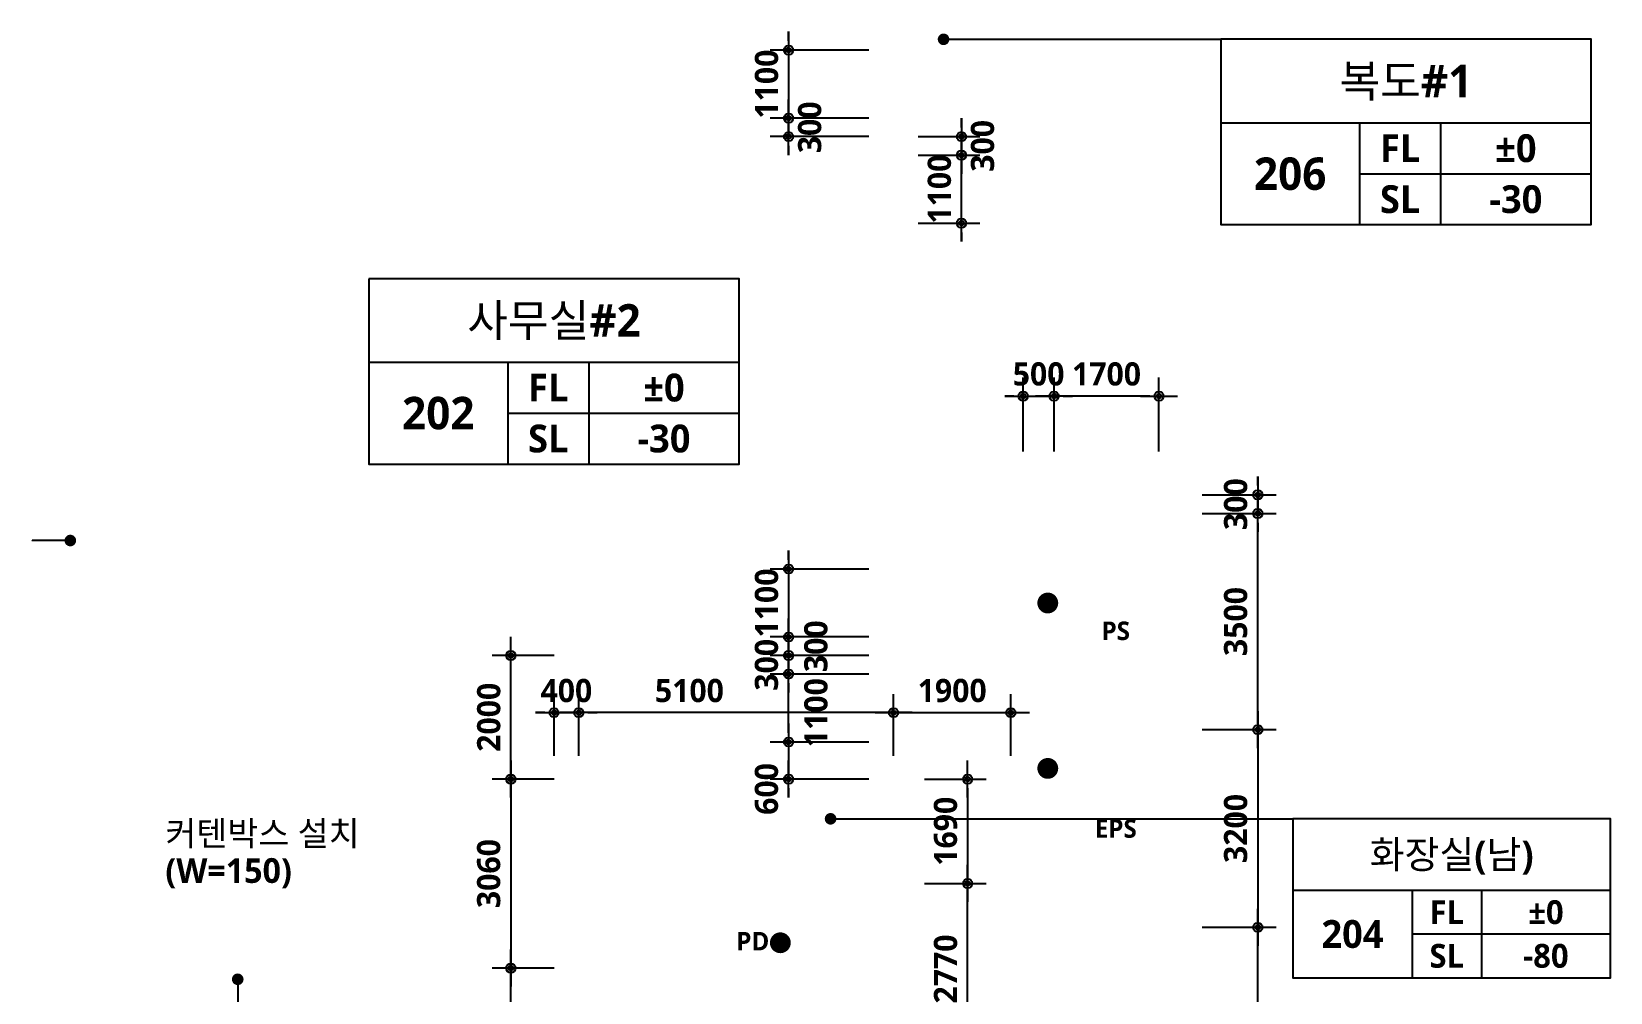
# Model space of a CAD drawing. Header units: millimetres. Extents: x -63924 to 190228206, y 0 to 456875599.
# Drawn here: x 12956 to 38533, y 426097 to 441650 of the extents above; entities that cross this region are included whole.
import ezdxf
from ezdxf.enums import TextEntityAlignment as Align

# ---------------------------------------------------------------- set-up
doc = ezdxf.new("R2010")
doc.units = ezdxf.units.MM
doc.header["$LTSCALE"] = 150
doc.header["$MEASUREMENT"] = 0
doc.header["$PDSIZE"] = -10
doc.layers.get('0').update_dxf_attribs({"linetype": 'CONTINUOUS'})
doc.layers.get('Defpoints').update_dxf_attribs({"color": 153, "linetype": 'CONTINUOUS'})
for name, color, linetype in [('A-ANNO-DIM', 4, 'CONTINUOUS'), ('A-ANNO-GRA1', 7, 'CONTINUOUS'), ('A-ANNO-LEAD', 4, 'CONTINUOUS'), ('A-ANNO-TEXT1', 7, 'CONTINUOUS'), ('A-ANNO-TEXT2', 3, 'CONTINUOUS'), ('A-FLOR-MARK-ARCH', 1, 'CONTINUOUS')]:
    doc.layers.add(name, color=color, linetype=linetype)
doc.styles.add('2020음성 1차', font='')
doc.styles.add('SH_나눔', font='')
doc.styles.add('SH_대대리576', font='')
doc.styles.add('SH_진천_나눔', font='')
doc.styles.get('2020음성 1차').set_extended_font_data('NanumGothic', bold=True)
doc.styles.get('SH_나눔').set_extended_font_data('NanumGothic', bold=True)
doc.styles.get('SH_대대리576').set_extended_font_data('NanumGothic', bold=True)
doc.styles.get('SH_진천_나눔').set_extended_font_data('NanumGothic', bold=True)
doc.dimstyles.new('SHP300내부', dxfattribs={"dimscale": 150, "dimtxt": 2.5, "dimasz": 1, "dimexe": 2, "dimexo": 2, "dimgap": 1, "dimtad": 1, "dimdec": 0, "dimzin": 0, "dimdsep": 46, "dimtxsty": 'SH_대대리576', "dimblk": 'DIMDOT', "dimcen": 0.09, "dimclrd": 256, "dimclre": 256, "dimclrt": 3, "dimadec": 0, "dimazin": 1, "dimtfac": 1, "dimtdec": 0, "dimtix": 1, "dimtmove": 2, "dimatfit": 0, "dimldrblk": 'DIMDOT', "dimfxl": 1, "dimtolj": 1, "dimtzin": 0, "dimlwd": -1, "dimlwe": -1, "dimarcsym": 0})

# ---------------------------------------------------------------- blocks, each defined once
blk = doc.blocks.new('DIMDOT')
at = {"color": 0}
blk.add_line((-2, 0), (2, 0), dxfattribs=at)
for radius in [0.5, 0.25]:
    blk.add_circle((0, 0), radius, dxfattribs=at)
blk = doc.blocks.new('*D1122')
at = {"layer": 'A-ANNO-DIM', "transparency": 16777216}
for p, q in [((29520, 434850), (29520, 436050)), ((31220, 434850), (31220, 436050)), ((31070, 435750), (29670, 435750))]:
    blk.add_line(p, q, dxfattribs=at)
at = {"layer": 'Defpoints', "color": 0, "transparency": 16777216}
for p in [(29520, 435750), (29520, 434550), (31220, 434550)]:
    blk.add_point(p, dxfattribs=at)
at = {"layer": 'A-ANNO-DIM', "linetype": 'ByBlock', "transparency": 16777216, "xscale": 150, "yscale": 150, "zscale": 150, "rotation": 180}
blk.add_blockref('DIMDOT', (29520, 435750), dxfattribs=at)
at = {"layer": 'A-ANNO-DIM', "linetype": 'ByBlock', "transparency": 16777216, "xscale": 150, "yscale": 150, "zscale": 150}
blk.add_blockref('DIMDOT', (31220, 435750), dxfattribs=at)
at = {"layer": 'A-ANNO-DIM', "color": 3, "transparency": 16777216, "insert": (30370, 436106), "char_height": 375, "attachment_point": 5, "style": 'SH_대대리576'}
blk.add_mtext('\\A1;1700', dxfattribs=at)
blk = doc.blocks.new('*D1123')
at = {"layer": 'A-ANNO-DIM', "transparency": 16777216}
for p, q in [((31920, 433850), (33120, 433850)), ((32820, 430500), (32820, 433700)), ((31920, 430350), (33120, 430350))]:
    blk.add_line(p, q, dxfattribs=at)
at = {"layer": 'Defpoints', "color": 0, "transparency": 16777216}
for p in [(31620, 433850), (32820, 433850), (31620, 430350)]:
    blk.add_point(p, dxfattribs=at)
at = {"layer": 'A-ANNO-DIM', "linetype": 'ByBlock', "transparency": 16777216, "xscale": 150, "yscale": 150, "zscale": 150}
for p, rotation in [((32820, 433850), 90), ((32820, 430350), 270)]:
    blk.add_blockref('DIMDOT', p, dxfattribs=dict(at, rotation=rotation))
at = {"layer": 'A-ANNO-DIM', "color": 3, "transparency": 16777216, "insert": (32463, 432100), "char_height": 375, "attachment_point": 5, "rotation": 90, "style": '2020음성 1차'}
blk.add_mtext('\\A1;3500', dxfattribs=at)
blk = doc.blocks.new('*D1124')
at = {"layer": 'A-ANNO-DIM', "transparency": 16777216}
for p, q in [((32820, 434300), (32820, 434450)), ((31920, 434150), (33120, 434150)), ((32820, 434150), (32820, 433850)), ((31920, 433850), (33120, 433850)), ((32820, 433700), (32820, 433550))]:
    blk.add_line(p, q, dxfattribs=at)
at = {"layer": 'Defpoints', "color": 0, "transparency": 16777216}
for p in [(31620, 434150), (31620, 433850), (32820, 433850)]:
    blk.add_point(p, dxfattribs=at)
at = {"layer": 'A-ANNO-DIM', "linetype": 'ByBlock', "transparency": 16777216, "xscale": 150, "yscale": 150, "zscale": 150}
for p, rotation in [((32820, 434150), 270), ((32820, 433850), 90)]:
    blk.add_blockref('DIMDOT', p, dxfattribs=dict(at, rotation=rotation))
at = {"layer": 'A-ANNO-DIM', "color": 3, "transparency": 16777216, "insert": (32463, 434000), "char_height": 375, "attachment_point": 5, "rotation": 90, "style": '2020음성 1차'}
blk.add_mtext('\\A1;300', dxfattribs=at)
blk = doc.blocks.new('*D1137')
at = {"layer": 'A-ANNO-DIM', "transparency": 16777216}
for p, q in [((21420, 429550), (20420, 429550)), ((20720, 429400), (20720, 426640)), ((21420, 426490), (20420, 426490))]:
    blk.add_line(p, q, dxfattribs=at)
at = {"layer": 'Defpoints', "color": 0, "transparency": 16777216}
for p in [(21720, 429550), (20720, 426490), (21720, 426490)]:
    blk.add_point(p, dxfattribs=at)
at = {"layer": 'A-ANNO-DIM', "linetype": 'ByBlock', "transparency": 16777216, "xscale": 150, "yscale": 150, "zscale": 150}
for p, rotation in [((20720, 429550), 90.00000000000007), ((20720, 426490), 270.0000000000001)]:
    blk.add_blockref('DIMDOT', p, dxfattribs=dict(at, rotation=rotation))
at = {"layer": 'A-ANNO-DIM', "color": 3, "transparency": 16777216, "insert": (20363, 428020), "char_height": 375, "attachment_point": 5, "rotation": 90, "style": 'SH_대대리576'}
blk.add_mtext('\\A1;3060', dxfattribs=at)
blk = doc.blocks.new('*D1138')
at = {"layer": 'A-ANNO-DIM', "transparency": 16777216}
for p, q in [((21420, 431550), (20420, 431550)), ((20720, 429700), (20720, 431400)), ((21420, 429550), (20420, 429550))]:
    blk.add_line(p, q, dxfattribs=at)
at = {"layer": 'Defpoints', "color": 0, "transparency": 16777216}
for p in [(20720, 431550), (21720, 431550), (21720, 429550)]:
    blk.add_point(p, dxfattribs=at)
at = {"layer": 'A-ANNO-DIM', "linetype": 'ByBlock', "transparency": 16777216, "xscale": 150, "yscale": 150, "zscale": 150}
for p, rotation in [((20720, 431550), 89.9999999999999), ((20720, 429550), 269.9999999999999)]:
    blk.add_blockref('DIMDOT', p, dxfattribs=dict(at, rotation=rotation))
at = {"layer": 'A-ANNO-DIM', "color": 3, "transparency": 16777216, "insert": (20364, 430550), "char_height": 375, "attachment_point": 5, "rotation": 90, "style": 'SH_대대리576'}
blk.add_mtext('\\A1;2000', dxfattribs=at)
blk = doc.blocks.new('*D1139')
at = {"layer": 'A-ANNO-DIM', "transparency": 16777216}
for p, q in [((21420, 426490), (20420, 426490)), ((20720, 423820), (20720, 426340)), ((21420, 423670), (20420, 423670))]:
    blk.add_line(p, q, dxfattribs=at)
at = {"layer": 'Defpoints', "color": 0, "transparency": 16777216}
for p in [(20720, 426490), (21720, 426490), (21720, 423670)]:
    blk.add_point(p, dxfattribs=at)
at = {"layer": 'A-ANNO-DIM', "linetype": 'ByBlock', "transparency": 16777216, "xscale": 150, "yscale": 150, "zscale": 150}
for p, rotation in [((20720, 426490), 89.99999999999993), ((20720, 423670), 269.9999999999999)]:
    blk.add_blockref('DIMDOT', p, dxfattribs=dict(at, rotation=rotation))
at = {"layer": 'A-ANNO-DIM', "color": 3, "transparency": 16777216, "insert": (20363, 425080), "char_height": 375, "attachment_point": 5, "rotation": 90, "style": 'SH_대대리576'}
blk.add_mtext('\\A1;2820', dxfattribs=at)
blk = doc.blocks.new('*D1141')
at = {"layer": 'A-ANNO-DIM', "transparency": 16777216}
for p, q in [((21820, 429925), (21820, 430925)), ((26920, 429925), (26920, 430925)), ((26770, 430625), (21970, 430625))]:
    blk.add_line(p, q, dxfattribs=at)
at = {"layer": 'Defpoints', "color": 0, "transparency": 16777216}
for p in [(21820, 430625), (21820, 429625), (26920, 429625)]:
    blk.add_point(p, dxfattribs=at)
at = {"layer": 'A-ANNO-DIM', "linetype": 'ByBlock', "transparency": 16777216, "xscale": 150, "yscale": 150, "zscale": 150, "rotation": 180}
blk.add_blockref('DIMDOT', (21820, 430625), dxfattribs=at)
at = {"layer": 'A-ANNO-DIM', "linetype": 'ByBlock', "transparency": 16777216, "xscale": 150, "yscale": 150, "zscale": 150}
blk.add_blockref('DIMDOT', (26920, 430625), dxfattribs=at)
at = {"layer": 'A-ANNO-DIM', "color": 3, "transparency": 16777216, "insert": (23613, 430981), "char_height": 375, "attachment_point": 5, "style": 'SH_대대리576'}
blk.add_mtext('\\A1;5100', dxfattribs=at)
blk = doc.blocks.new('*D1142')
at = {"layer": 'A-ANNO-DIM', "transparency": 16777216}
for p, q in [((21420, 429925), (21420, 430925)), ((21820, 429925), (21820, 430925)), ((21270, 430625), (21120, 430625)), ((21420, 430625), (21820, 430625)), ((21970, 430625), (22120, 430625))]:
    blk.add_line(p, q, dxfattribs=at)
at = {"layer": 'Defpoints', "color": 0, "transparency": 16777216}
for p in [(21820, 430625), (21420, 429625), (21820, 429625)]:
    blk.add_point(p, dxfattribs=at)
at = {"layer": 'A-ANNO-DIM', "linetype": 'ByBlock', "transparency": 16777216, "xscale": 150, "yscale": 150, "zscale": 150}
blk.add_blockref('DIMDOT', (21420, 430625), dxfattribs=at)
at = {"layer": 'A-ANNO-DIM', "linetype": 'ByBlock', "transparency": 16777216, "xscale": 150, "yscale": 150, "zscale": 150, "rotation": 180}
blk.add_blockref('DIMDOT', (21820, 430625), dxfattribs=at)
at = {"layer": 'A-ANNO-DIM', "color": 3, "transparency": 16777216, "insert": (21620, 430981), "char_height": 375, "attachment_point": 5, "style": 'SH_대대리576'}
blk.add_mtext('\\A1;400', dxfattribs=at)
blk = doc.blocks.new('*D1143')
at = {"layer": 'A-ANNO-DIM', "transparency": 16777216}
for p, q in [((26920, 429925), (26920, 430925)), ((28820, 429925), (28820, 430925)), ((27070, 430625), (28670, 430625))]:
    blk.add_line(p, q, dxfattribs=at)
at = {"layer": 'Defpoints', "color": 0, "transparency": 16777216}
for p in [(28820, 430625), (26920, 429625), (28820, 429625)]:
    blk.add_point(p, dxfattribs=at)
at = {"layer": 'A-ANNO-DIM', "linetype": 'ByBlock', "transparency": 16777216, "xscale": 150, "yscale": 150, "zscale": 150, "rotation": 180}
blk.add_blockref('DIMDOT', (26920, 430625), dxfattribs=at)
at = {"layer": 'A-ANNO-DIM', "linetype": 'ByBlock', "transparency": 16777216, "xscale": 150, "yscale": 150, "zscale": 150}
blk.add_blockref('DIMDOT', (28820, 430625), dxfattribs=at)
at = {"layer": 'A-ANNO-DIM', "color": 3, "transparency": 16777216, "insert": (27870, 430982), "char_height": 375, "attachment_point": 5, "style": 'SH_대대리576'}
blk.add_mtext('\\A1;1900', dxfattribs=at)
blk = doc.blocks.new('*D1147')
at = {"layer": 'A-ANNO-DIM', "transparency": 16777216}
for p, q in [((28020, 440100), (28020, 440250)), ((27320, 439950), (28320, 439950)), ((28020, 439950), (28020, 439650)), ((27320, 439650), (28320, 439650)), ((28020, 439500), (28020, 439350))]:
    blk.add_line(p, q, dxfattribs=at)
at = {"layer": 'Defpoints', "color": 0, "transparency": 16777216}
for p in [(27020, 439950), (27020, 439650), (28020, 439650)]:
    blk.add_point(p, dxfattribs=at)
at = {"layer": 'A-ANNO-DIM', "linetype": 'ByBlock', "transparency": 16777216, "xscale": 150, "yscale": 150, "zscale": 150}
for p, rotation in [((28020, 439950), 270), ((28020, 439650), 90)]:
    blk.add_blockref('DIMDOT', p, dxfattribs=dict(at, rotation=rotation))
at = {"layer": 'A-ANNO-DIM', "color": 3, "transparency": 16777216, "insert": (28363, 439800), "char_height": 375, "attachment_point": 5, "rotation": 90, "style": 'SH_대대리576'}
blk.add_mtext('\\A1;300', dxfattribs=at)
blk = doc.blocks.new('*D1148')
at = {"layer": 'A-ANNO-DIM', "transparency": 16777216}
for p, q in [((28020, 439800), (28020, 439950)), ((27320, 439650), (28320, 439650)), ((28020, 438550), (28020, 439650)), ((27320, 438550), (28320, 438550)), ((28020, 438400), (28020, 438250))]:
    blk.add_line(p, q, dxfattribs=at)
at = {"layer": 'Defpoints', "color": 0, "transparency": 16777216}
for p in [(27020, 439650), (28020, 439650), (27020, 438550)]:
    blk.add_point(p, dxfattribs=at)
at = {"layer": 'A-ANNO-DIM', "linetype": 'ByBlock', "transparency": 16777216, "xscale": 150, "yscale": 150, "zscale": 150}
for p, rotation in [((28020, 439650), 270), ((28020, 438550), 90)]:
    blk.add_blockref('DIMDOT', p, dxfattribs=dict(at, rotation=rotation))
at = {"layer": 'A-ANNO-DIM', "color": 3, "transparency": 16777216, "insert": (27664, 439100), "char_height": 375, "attachment_point": 5, "rotation": 90, "style": 'SH_대대리576'}
blk.add_mtext('\\A1;1100', dxfattribs=at)
blk = doc.blocks.new('*D1152')
at = {"layer": 'A-ANNO-DIM', "transparency": 16777216}
for p, q in [((25220, 440400), (25220, 440550)), ((26520, 440250), (24920, 440250)), ((25220, 439950), (25220, 440250)), ((26520, 439950), (24920, 439950)), ((25220, 439800), (25220, 439650))]:
    blk.add_line(p, q, dxfattribs=at)
at = {"layer": 'Defpoints', "color": 0, "transparency": 16777216}
for p in [(25220, 440250), (26820, 440250), (26820, 439950)]:
    blk.add_point(p, dxfattribs=at)
at = {"layer": 'A-ANNO-DIM', "linetype": 'ByBlock', "transparency": 16777216, "xscale": 150, "yscale": 150, "zscale": 150}
for p, rotation in [((25220, 440250), 270), ((25220, 439950), 90)]:
    blk.add_blockref('DIMDOT', p, dxfattribs=dict(at, rotation=rotation))
at = {"layer": 'A-ANNO-DIM', "color": 3, "transparency": 16777216, "insert": (25563, 440100), "char_height": 375, "attachment_point": 5, "rotation": 90, "style": 'SH_대대리576'}
blk.add_mtext('\\A1;300', dxfattribs=at)
blk = doc.blocks.new('*D1153')
at = {"layer": 'A-ANNO-DIM', "transparency": 16777216}
for p, q in [((25220, 441500), (25220, 441650)), ((26520, 441350), (24920, 441350)), ((25220, 441350), (25220, 440250)), ((26520, 440250), (24920, 440250)), ((25220, 440100), (25220, 439950))]:
    blk.add_line(p, q, dxfattribs=at)
at = {"layer": 'Defpoints', "color": 0, "transparency": 16777216}
for p in [(26820, 441350), (25220, 440250), (26820, 440250)]:
    blk.add_point(p, dxfattribs=at)
at = {"layer": 'A-ANNO-DIM', "linetype": 'ByBlock', "transparency": 16777216, "xscale": 150, "yscale": 150, "zscale": 150}
for p, rotation in [((25220, 441350), 270), ((25220, 440250), 90)]:
    blk.add_blockref('DIMDOT', p, dxfattribs=dict(at, rotation=rotation))
at = {"layer": 'A-ANNO-DIM', "color": 3, "transparency": 16777216, "insert": (24864, 440800), "char_height": 375, "attachment_point": 5, "rotation": 90, "style": 'SH_대대리576'}
blk.add_mtext('\\A1;1100', dxfattribs=at)
blk = doc.blocks.new('*D1154')
at = {"layer": 'A-ANNO-DIM', "transparency": 16777216}
for p, q in [((25220, 432000), (25220, 432150)), ((26520, 431850), (24920, 431850)), ((25220, 431550), (25220, 431850)), ((26520, 431550), (24920, 431550)), ((25220, 431400), (25220, 431250))]:
    blk.add_line(p, q, dxfattribs=at)
at = {"layer": 'Defpoints', "color": 0, "transparency": 16777216}
for p in [(25220, 431850), (26820, 431850), (26820, 431550)]:
    blk.add_point(p, dxfattribs=at)
at = {"layer": 'A-ANNO-DIM', "linetype": 'ByBlock', "transparency": 16777216, "xscale": 150, "yscale": 150, "zscale": 150}
for p, rotation in [((25220, 431850), 270), ((25220, 431550), 90)]:
    blk.add_blockref('DIMDOT', p, dxfattribs=dict(at, rotation=rotation))
at = {"layer": 'A-ANNO-DIM', "color": 3, "transparency": 16777216, "insert": (25663, 431700), "char_height": 375, "attachment_point": 5, "rotation": 90, "style": 'SH_대대리576'}
blk.add_mtext('\\A1;300', dxfattribs=at)
blk = doc.blocks.new('*D1155')
at = {"layer": 'A-ANNO-DIM', "transparency": 16777216}
for p, q in [((25220, 433100), (25220, 433250)), ((26520, 432950), (24920, 432950)), ((25220, 432950), (25220, 431850)), ((26520, 431850), (24920, 431850)), ((25220, 431700), (25220, 431550))]:
    blk.add_line(p, q, dxfattribs=at)
at = {"layer": 'Defpoints', "color": 0, "transparency": 16777216}
for p in [(26820, 432950), (25220, 431850), (26820, 431850)]:
    blk.add_point(p, dxfattribs=at)
at = {"layer": 'A-ANNO-DIM', "linetype": 'ByBlock', "transparency": 16777216, "xscale": 150, "yscale": 150, "zscale": 150}
for p, rotation in [((25220, 432950), 270), ((25220, 431850), 90)]:
    blk.add_blockref('DIMDOT', p, dxfattribs=dict(at, rotation=rotation))
at = {"layer": 'A-ANNO-DIM', "color": 3, "transparency": 16777216, "insert": (24864, 432400), "char_height": 375, "attachment_point": 5, "rotation": 90, "style": 'SH_대대리576'}
blk.add_mtext('\\A1;1100', dxfattribs=at)
blk = doc.blocks.new('G$C9D92D8A7')
at = {"layer": 'A-ANNO-GRA1'}
for p, q in [((0, 11), (40, 11)), ((15, 11), (15, 0)), ((23.75, 11), (23.75, 0)), ((15, 5.5), (40, 5.5))]:
    blk.add_line(p, q, dxfattribs=at)
blk.add_lwpolyline([(0, 20), (0, 0), (40, 0), (40, 20)], close=True, dxfattribs=at)
at = {"style": '2020음성 1차'}
for tag, height, p in [('실명', 3.5, (20, 15.5)), ('마감레벨', 3, (31.875, 8.25)), ('실번호', 3.5, (7.5, 5.5)), ('구조레벨', 3, (31.875, 2.75))]:
    blk.add_attdef(tag, text='', height=height, dxfattribs=at).set_placement(p, align=Align.MIDDLE_CENTER)
at = {"layer": 'A-ANNO-TEXT1', "style": 'SH_나눔'}
for s, p in [('FL', (19.375, 8.25)), ('SL', (19.375, 2.75))]:
    blk.add_text(s, height=3, dxfattribs=at).set_placement(p, align=Align.MIDDLE)
blk = doc.blocks.new('*D1651')
at = {"layer": 'A-ANNO-DIM', "transparency": 16777216}
for p, q in [((27420, 429550), (28420, 429550)), ((28120, 429400), (28120, 428010)), ((27420, 427860), (28420, 427860))]:
    blk.add_line(p, q, dxfattribs=at)
at = {"layer": 'Defpoints', "color": 0, "transparency": 16777216}
for p in [(27120, 429550), (27120, 427860), (28120, 427860)]:
    blk.add_point(p, dxfattribs=at)
at = {"layer": 'A-ANNO-DIM', "linetype": 'ByBlock', "transparency": 16777216, "xscale": 150, "yscale": 150, "zscale": 150}
for p, rotation in [((28120, 429550), 89.9999999999999), ((28120, 427860), 269.9999999999999)]:
    blk.add_blockref('DIMDOT', p, dxfattribs=dict(at, rotation=rotation))
at = {"layer": 'A-ANNO-DIM', "color": 3, "transparency": 16777216, "insert": (27763, 428705), "char_height": 375, "attachment_point": 5, "rotation": 90, "style": 'SH_대대리576'}
blk.add_mtext('\\A1;1690', dxfattribs=at)
blk = doc.blocks.new('*D1652')
at = {"layer": 'A-ANNO-DIM', "transparency": 16777216}
for p, q in [((27420, 427860), (28420, 427860)), ((28120, 425240), (28120, 427710)), ((27420, 425090), (28420, 425090))]:
    blk.add_line(p, q, dxfattribs=at)
at = {"layer": 'Defpoints', "color": 0, "transparency": 16777216}
for p in [(27120, 427860), (28120, 427860), (27120, 425090)]:
    blk.add_point(p, dxfattribs=at)
at = {"layer": 'A-ANNO-DIM', "linetype": 'ByBlock', "transparency": 16777216, "xscale": 150, "yscale": 150, "zscale": 150}
for p, rotation in [((28120, 427860), 90.00000000000007), ((28120, 425090), 270.0000000000001)]:
    blk.add_blockref('DIMDOT', p, dxfattribs=dict(at, rotation=rotation))
at = {"layer": 'A-ANNO-DIM', "color": 3, "transparency": 16777216, "insert": (27764, 426475), "char_height": 375, "attachment_point": 5, "rotation": 90, "style": 'SH_대대리576'}
blk.add_mtext('\\A1;2770', dxfattribs=at)
blk = doc.blocks.new('*D1928')
at = {"layer": 'A-ANNO-DIM', "transparency": 16777216}
for p, q in [((31920, 430350), (33120, 430350)), ((32820, 430200), (32820, 427300)), ((31920, 427150), (33120, 427150))]:
    blk.add_line(p, q, dxfattribs=at)
at = {"layer": 'Defpoints', "color": 0, "transparency": 16777216}
for p in [(31620, 430350), (31620, 427150), (32820, 427150)]:
    blk.add_point(p, dxfattribs=at)
at = {"layer": 'A-ANNO-DIM', "linetype": 'ByBlock', "transparency": 16777216, "xscale": 150, "yscale": 150, "zscale": 150}
for p, rotation in [((32820, 430350), 90), ((32820, 427150), 270)]:
    blk.add_blockref('DIMDOT', p, dxfattribs=dict(at, rotation=rotation))
at = {"layer": 'A-ANNO-DIM', "color": 3, "transparency": 16777216, "insert": (32463, 428750), "char_height": 375, "attachment_point": 5, "rotation": 90, "style": '2020음성 1차'}
blk.add_mtext('\\A1;3200', dxfattribs=at)
blk = doc.blocks.new('*D1929')
at = {"layer": 'A-ANNO-DIM', "transparency": 16777216}
for p, q in [((31920, 427150), (33120, 427150)), ((32820, 423000), (32820, 427000)), ((31920, 422850), (33120, 422850))]:
    blk.add_line(p, q, dxfattribs=at)
at = {"layer": 'Defpoints', "color": 0, "transparency": 16777216}
for p in [(31620, 427150), (32820, 427150), (31620, 422850)]:
    blk.add_point(p, dxfattribs=at)
at = {"layer": 'A-ANNO-DIM', "linetype": 'ByBlock', "transparency": 16777216, "xscale": 150, "yscale": 150, "zscale": 150}
for p, rotation in [((32820, 427150), 90), ((32820, 422850), 270)]:
    blk.add_blockref('DIMDOT', p, dxfattribs=dict(at, rotation=rotation))
at = {"layer": 'A-ANNO-DIM', "color": 3, "transparency": 16777216, "insert": (32463, 425000), "char_height": 375, "attachment_point": 5, "rotation": 90, "style": '2020음성 1차'}
blk.add_mtext('\\A1;4300', dxfattribs=at)
blk = doc.blocks.new('*D1931')
at = {"layer": 'A-ANNO-DIM', "transparency": 16777216}
for p, q in [((29020, 434850), (29020, 436050)), ((29520, 434850), (29520, 436050)), ((28870, 435750), (28720, 435750)), ((29020, 435750), (29520, 435750)), ((29670, 435750), (29820, 435750))]:
    blk.add_line(p, q, dxfattribs=at)
at = {"layer": 'Defpoints', "color": 0, "transparency": 16777216}
for p in [(29520, 435750), (29020, 434550), (29520, 434550)]:
    blk.add_point(p, dxfattribs=at)
at = {"layer": 'A-ANNO-DIM', "linetype": 'ByBlock', "transparency": 16777216, "xscale": 150, "yscale": 150, "zscale": 150}
blk.add_blockref('DIMDOT', (29020, 435750), dxfattribs=at)
at = {"layer": 'A-ANNO-DIM', "linetype": 'ByBlock', "transparency": 16777216, "xscale": 150, "yscale": 150, "zscale": 150, "rotation": 180}
blk.add_blockref('DIMDOT', (29520, 435750), dxfattribs=at)
at = {"layer": 'A-ANNO-DIM', "color": 3, "transparency": 16777216, "insert": (29270, 436106), "char_height": 375, "attachment_point": 5, "style": 'SH_대대리576'}
blk.add_mtext('\\A1;500', dxfattribs=at)
blk = doc.blocks.new('*D1944')
at = {"layer": 'A-ANNO-DIM', "transparency": 16777216}
for p, q in [((25220, 431700), (25220, 431850)), ((26520, 431550), (24920, 431550)), ((25220, 431550), (25220, 431250)), ((26520, 431250), (24920, 431250)), ((25220, 431100), (25220, 430950))]:
    blk.add_line(p, q, dxfattribs=at)
at = {"layer": 'Defpoints', "color": 0, "transparency": 16777216}
for p in [(26820, 431550), (25220, 431250), (26820, 431250)]:
    blk.add_point(p, dxfattribs=at)
at = {"layer": 'A-ANNO-DIM', "linetype": 'ByBlock', "transparency": 16777216, "xscale": 150, "yscale": 150, "zscale": 150}
for p, rotation in [((25220, 431550), 270), ((25220, 431250), 90)]:
    blk.add_blockref('DIMDOT', p, dxfattribs=dict(at, rotation=rotation))
at = {"layer": 'A-ANNO-DIM', "color": 3, "transparency": 16777216, "insert": (24863, 431400), "char_height": 375, "attachment_point": 5, "rotation": 90, "style": 'SH_대대리576'}
blk.add_mtext('\\A1;300', dxfattribs=at)
blk = doc.blocks.new('*D1945')
at = {"layer": 'A-ANNO-DIM', "transparency": 16777216}
for p, q in [((26520, 431250), (24920, 431250)), ((25220, 430300), (25220, 431100)), ((26520, 430150), (24920, 430150))]:
    blk.add_line(p, q, dxfattribs=at)
at = {"layer": 'Defpoints', "color": 0, "transparency": 16777216}
for p in [(25220, 431250), (26820, 431250), (26820, 430150)]:
    blk.add_point(p, dxfattribs=at)
at = {"layer": 'A-ANNO-DIM', "linetype": 'ByBlock', "transparency": 16777216, "xscale": 150, "yscale": 150, "zscale": 150}
for p, rotation in [((25220, 431250), 90), ((25220, 430150), 270)]:
    blk.add_blockref('DIMDOT', p, dxfattribs=dict(at, rotation=rotation))
at = {"layer": 'A-ANNO-DIM', "color": 3, "transparency": 16777216, "insert": (25664, 430625), "char_height": 375, "attachment_point": 5, "rotation": 90, "style": 'SH_대대리576'}
blk.add_mtext('\\A1;1100', dxfattribs=at)
blk = doc.blocks.new('*D1946')
at = {"layer": 'A-ANNO-DIM', "transparency": 16777216}
for p, q in [((25220, 430300), (25220, 430450)), ((26520, 430150), (24920, 430150)), ((25220, 430150), (25220, 429550)), ((26520, 429550), (24920, 429550)), ((25220, 429400), (25220, 429250))]:
    blk.add_line(p, q, dxfattribs=at)
at = {"layer": 'Defpoints', "color": 0, "transparency": 16777216}
for p in [(26820, 430150), (25220, 429550), (26820, 429550)]:
    blk.add_point(p, dxfattribs=at)
at = {"layer": 'A-ANNO-DIM', "linetype": 'ByBlock', "transparency": 16777216, "xscale": 150, "yscale": 150, "zscale": 150}
for p, rotation in [((25220, 430150), 270), ((25220, 429550), 90)]:
    blk.add_blockref('DIMDOT', p, dxfattribs=dict(at, rotation=rotation))
at = {"layer": 'A-ANNO-DIM', "color": 3, "transparency": 16777216, "insert": (24863, 429390), "char_height": 375, "attachment_point": 5, "rotation": 90, "style": 'SH_대대리576'}
blk.add_mtext('\\A1;600', dxfattribs=at)

msp = doc.modelspace()

# ---------------------------------------------------------------- linework, layer by layer
at = {"const_width": 93.8}
for points in [[(27683.1, 441525, -1), (27776.9, 441525, -1)], [(25853.1, 428906.4, -1), (25946.9, 428906.4, -1)], [(16296.1, 426355.7, -1), (16296.1, 426261.9, -1)]]:
    msp.add_lwpolyline(points, format="xyb", close=True, dxfattribs=at)
for points in [[(27730, 441525), (32220, 441525)], [(25900, 428906.4), (33390, 428906.4)], [(16296.1, 426308.8), (16296.1, 418786)]]:
    msp.add_lwpolyline(points)
at = {"layer": 'A-ANNO-LEAD'}
msp.add_lwpolyline([(13584, 433411.3), (12966, 433411.3), (12966, 433411.3)], dxfattribs=at)
at = {"layer": 'A-ANNO-LEAD', "const_width": 93.8}
msp.add_lwpolyline([(13630.9, 433411.3, -1), (13537.1, 433411.3, -1)], format="xyb", close=True, dxfattribs=at)
at = {"layer": 'A-ANNO-LEAD'}
for points in [[(13445, 431475, 0, 100, 0), (13295, 431215.2, 0, 0, 0), (12836.3, 430420.8, 0, 0, 0), (12390.9, 430420.8, 0, 0, 0)], [(14070, 427615, 0, 100, 0), (14220, 427874.8, 0, 0, 0), (14678.7, 428669.2, 0, 0, 0), (15124.1, 428669.2, 0, 0, 0)]]:
    msp.add_lwpolyline(points, format="xyseb", dxfattribs=at)
at = {"layer": 'A-FLOR-MARK-ARCH', "const_width": 168.8}
for points in [[(29334, 432400, 1), (29502.7, 432400, 1)], [(29334, 429722.5, 1), (29502.7, 429722.5, 1)], [(25001.7, 426900, 1), (25170.4, 426900, 1)]]:
    msp.add_lwpolyline(points, format="xyb", close=True, dxfattribs=at)

# ---------------------------------------------------------------- block references
at = {"layer": 'A-ANNO-TEXT1'}
ref = msp.add_blockref('G$C9D92D8A7', (32220, 438525), dxfattribs=dict(at, xscale=150, yscale=150, zscale=150))
ref.add_attrib('실명', '복도#1', dxfattribs={"layer": 'A-ANNO-TEXT2', "height": 525, "style": '2020음성 1차'}).set_placement((35220, 440850, 103000), align=Align.MIDDLE_CENTER)
ref.add_attrib('실번호', '206', dxfattribs={"layer": 'A-ANNO-TEXT2', "height": 525, "style": '2020음성 1차'}).set_placement((33345, 439350, 103000), align=Align.MIDDLE_CENTER)
ref.add_attrib('마감레벨', '%%p0', dxfattribs={"height": 450, "style": '2020음성 1차'}).set_placement((37001.2, 439762.5, 103000), align=Align.MIDDLE_CENTER)
ref.add_attrib('구조레벨', '-30', dxfattribs={"height": 450, "style": '2020음성 1차'}).set_placement((37001.2, 438937.5, 103000), align=Align.MIDDLE_CENTER)
ref = msp.add_blockref('G$C9D92D8A7', (18420, 434650), dxfattribs=dict(at, xscale=150, yscale=150, zscale=150))
ref.add_attrib('실명', '사무실#2', dxfattribs={"layer": 'A-ANNO-TEXT2', "height": 525, "style": '2020음성 1차'}).set_placement((21420, 436975, 206000), align=Align.MIDDLE_CENTER)
ref.add_attrib('실번호', '202', dxfattribs={"layer": 'A-ANNO-TEXT2', "height": 525, "style": '2020음성 1차'}).set_placement((19545, 435475, 206000), align=Align.MIDDLE_CENTER)
ref.add_attrib('마감레벨', '%%p0', dxfattribs={"height": 450, "style": '2020음성 1차'}).set_placement((23201.2, 435887.5, 206000), align=Align.MIDDLE_CENTER)
ref.add_attrib('구조레벨', '-30', dxfattribs={"height": 450, "style": '2020음성 1차'}).set_placement((23201.2, 435062.5, 206000), align=Align.MIDDLE_CENTER)
ref = msp.add_blockref('G$C9D92D8A7', (33390, 426335), dxfattribs=dict(at, xscale=128.5714285714286, yscale=128.5714285714286, zscale=128.5714285714286))
ref.add_attrib('실명', '화장실(남)', dxfattribs={"layer": 'A-ANNO-TEXT2', "height": 450, "style": '2020음성 1차'}).set_placement((35961.4, 428327.9, 88285.7), align=Align.MIDDLE_CENTER)
ref.add_attrib('실번호', '204', dxfattribs={"layer": 'A-ANNO-TEXT2', "height": 450, "style": '2020음성 1차'}).set_placement((34354.3, 427042.1, 88285.7), align=Align.MIDDLE_CENTER)
ref.add_attrib('마감레벨', '%%p0', dxfattribs={"height": 385.71, "style": '2020음성 1차'}).set_placement((37488.2, 427395.7, 88285.7), align=Align.MIDDLE_CENTER)
ref.add_attrib('구조레벨', '-80', dxfattribs={"height": 385.71, "style": '2020음성 1차'}).set_placement((37488.2, 426688.6, 88285.7), align=Align.MIDDLE_CENTER)

# ---------------------------------------------------------------- texts
at = {"layer": 'A-ANNO-TEXT1', "style": 'SH_진천_나눔'}
for s, p in [('PS', (30520, 431950)), ('EPS', (30520, 428750)), ('PD', (24640, 426925))]:
    msp.add_text(s, height=300, dxfattribs=at).set_placement(p, align=Align.MIDDLE)
at = {"layer": 'A-ANNO-TEXT1', "style": '2020음성 1차'}
for s, p in [('커텐박스 설치', (15124.1, 428669.2)), ('(W=150)', (15124.1, 428069.2))]:
    msp.add_text(s, height=400, dxfattribs=at).set_placement(p, align=Align.MIDDLE_LEFT)

# ---------------------------------------------------------------- dimensions: what is measured, and where the dimension line sits
at = {"layer": 'A-ANNO-DIM'}
for base, p1, p2, angle, override, picture, middle in [((25220, 440250), (26820, 441350), (26820, 440250), 90, {"dimtxsty": 'SH_대대리576', "dimldrblk": 'DIMDOT'}, '*D1153', (24864.4, 440800)), ((28020, 439650), (27020, 438550), (27020, 439650), 270, {"dimtxsty": 'SH_대대리576', "dimldrblk": 'DIMDOT'}, '*D1148', (27664.4, 439100)), ((32820, 433850), (31620, 434150), (31620, 433850), 270, {"dimtxsty": '2020음성 1차', "dimldrblk": 'DIMDOT'}, '*D1124', (32463.1, 434000)), ((32820, 433850), (31620, 430350), (31620, 433850), 90, {"dimtxsty": '2020음성 1차', "dimldrblk": 'DIMDOT'}, '*D1123', (32463.1, 432100)), ((25220, 431850), (26820, 432950), (26820, 431850), 90, {"dimtxsty": 'SH_대대리576', "dimldrblk": 'DIMDOT'}, '*D1155', (24864.4, 432400)), ((25220, 431250), (26820, 431550), (26820, 431250), 90, {"dimtxsty": 'SH_대대리576', "dimldrblk": 'DIMDOT'}, '*D1944', (24863.1, 431400)), ((32820, 427150), (31620, 430350), (31620, 427150), 270, {"dimtxsty": '2020음성 1차', "dimldrblk": 'DIMDOT'}, '*D1928', (32463.1, 428750)), ((32820, 427150), (31620, 422850), (31620, 427150), 90, {"dimtxsty": '2020음성 1차', "dimldrblk": 'DIMDOT'}, '*D1929', (32463.1, 425000))]:
    dim = msp.add_linear_dim(base=base, p1=p1, p2=p2, angle=angle, dimstyle='SHP300내부', override=override, dxfattribs=at)
    dim.commit()
    dim.dimension.update_dxf_attribs({"geometry": picture, "text_midpoint": middle})
for base, p1, p2, angle, picture, middle in [((25220, 440250), (26820, 439950), (26820, 440250), 270, '*D1152', (25563.1, 440100)), ((28020, 439650), (27020, 439950), (27020, 439650), 90, '*D1147', (28363.1, 439800)), ((25220, 431850), (26820, 431550), (26820, 431850), 270, '*D1154', (25663.1, 431700)), ((25220, 431250), (26820, 430150), (26820, 431250), 270, '*D1945', (25664.4, 430625)), ((25220, 429550), (26820, 430150), (26820, 429550), 90, '*D1946', (24863.1, 429390))]:
    dim = msp.add_linear_dim(base=base, p1=p1, p2=p2, angle=angle, dimstyle='SHP300내부', override={"dimtxsty": 'SH_대대리576', "dimldrblk": 'DIMDOT'}, dxfattribs=at)
    dim.commit()
    dim.dimension.update_dxf_attribs({"geometry": picture, "text_midpoint": middle, "dimtype": 160})
for base, p1, p2, angle, picture, middle in [((29520, 435750), (29020, 434550), (29520, 434550), 180, '*D1931', (29270, 436106.1)), ((29520, 435750), (31220, 434550), (29520, 434550), 0, '*D1122', (30370, 436105.6)), ((20720, 431550), (21720, 429550), (21720, 431550), 270, '*D1138', (20363.9, 430550)), ((21820, 430625), (21420, 429625), (21820, 429625), 180, '*D1142', (21620, 430980.6)), ((28820, 430625), (26920, 429625), (28820, 429625), 180, '*D1143', (27870, 430981.9)), ((20720, 426490), (21720, 429550), (21720, 426490), 90, '*D1137', (20363.1, 428020)), ((28120, 427860), (27120, 429550), (27120, 427860), 90, '*D1651', (27763.1, 428705)), ((28120, 427860), (27120, 425090), (27120, 427860), 270, '*D1652', (27763.9, 426475)), ((20720, 426490), (21720, 423670), (21720, 426490), 270, '*D1139', (20363.1, 425080))]:
    dim = msp.add_linear_dim(base=base, p1=p1, p2=p2, angle=angle, dimstyle='SHP300내부', dxfattribs=at)
    dim.commit()
    dim.dimension.update_dxf_attribs({"geometry": picture, "text_midpoint": middle})
dim = msp.add_linear_dim(base=(21820, 430625), p1=(26920, 429625), p2=(21820, 429625), angle=0, dimstyle='SHP300내부', dxfattribs=at)
dim.commit()
dim.dimension.update_dxf_attribs({"geometry": '*D1141', "text_midpoint": (23613.5, 430981.1), "dimtype": 160})

doc.saveas('drawing.dxf')
